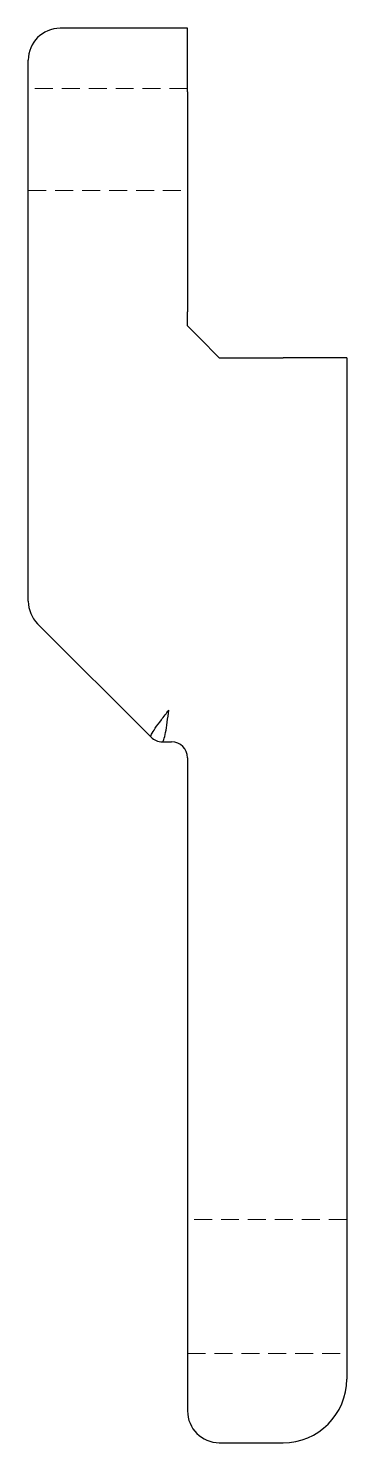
# Model space of a CAD drawing. Header units: millimetres. Extents: x 63 to 234, y 7 to 169.
# Drawn here: x 211.7 to 234.3, y 7 to 107 of the extents above.
import ezdxf

# ---------------------------------------------------------------- set-up
doc = ezdxf.new("R2010")
doc.units = ezdxf.units.MM
doc.linetypes.add('HIDDEN', pattern=[1.905, 1.27, -0.635])

msp = doc.modelspace()

# ---------------------------------------------------------------- linework, layer by layer
at = {"color": 7, "linetype": 'Continuous', "lineweight": 25}
for p, q in [((223, 107), (213.99, 107)), ((223, 102.5), (223, 107)), ((211.74, 102.5), (211.74, 104.75)), ((211.74, 90.64), (211.74, 102.5)), ((223, 102.5), (223, 90.64)), ((211.74, 85.11), (211.74, 90.64)), ((223, 90.64), (223, 86.95)), ((223, 85.96), (223, 86.95)), ((211.74, 66.49), (211.74, 85.11)), ((223, 85.96), (223.85, 85.11)), ((223.85, 85.11), (225.25, 83.71)), ((225.25, 83.71), (229.76, 83.71)), ((234.26, 83.71), (229.76, 83.71)), ((234.26, 83.71), (234.26, 20.19)), ((212.4, 64.9), (220.42, 56.88)), ((221.21, 56.55), (221.87, 56.55)), ((223, 55.42), (223, 11.5)), ((234.26, 15.88), (234.26, 11.5)), ((223, 11.5), (223, 9.25)), ((225.25, 7), (229.76, 7))]:
    msp.add_line(p, q, dxfattribs=at)
at = {"color": 7, "linetype": 'HIDDEN', "lineweight": 18}
for p, q in [((223, 102.74), (211.74, 102.74)), ((211.74, 95.54), (223, 95.54)), ((234.26, 22.77), (223, 22.77)), ((223, 13.31), (234.26, 13.31))]:
    msp.add_line(p, q, dxfattribs=at)
at = {"color": 7, "linetype": 'Continuous', "lineweight": 25}
for centre, radius, start, end in [((213.99, 104.75), 2.25, 90, 180), ((213.99, 66.49), 2.25, 180, 225), ((221.87, 55.42), 1.13, 0, 90), ((229.76, 11.5), 4.5, 270, 0), ((225.25, 9.25), 2.25, 180, 270)]:
    msp.add_arc(centre, radius, start, end, dxfattribs=at)
for points, knots in [([(220.42, 56.88), (220.39, 56.91), (220.4, 56.98), (220.51, 57.19), (220.6, 57.34), (220.84, 57.69), (220.99, 57.89), (221.32, 58.33), (221.5, 58.57), (221.68, 58.8)], [0, 0, 0, 0, 0.25, 0.25, 0.5, 0.5, 0.75, 0.75, 1, 1, 1, 1]), ([(221.21, 56.55), (221.25, 56.55), (221.29, 56.61), (221.37, 56.83), (221.41, 57), (221.49, 57.42), (221.52, 57.67), (221.6, 58.21), (221.64, 58.51), (221.68, 58.8)], [0, 0, 0, 0, 0.25, 0.25, 0.5, 0.5, 0.75, 0.75, 1, 1, 1, 1]), ([(220.42, 56.88), (220.52, 56.78), (220.65, 56.69), (220.92, 56.58), (221.07, 56.55), (221.21, 56.55)], [0, 0, 0, 0, 0.5, 0.5, 1, 1, 1, 1])]:
    msp.add_open_spline(points, degree=3, knots=knots, dxfattribs=at)
for points in [[(234.26, 20.19), (234.26, 19.52), (234.26, 18.78), (234.26, 18.04)], [(234.26, 18.04), (234.26, 17.29), (234.26, 16.55), (234.26, 15.88)]]:
    msp.add_open_spline(points, degree=3, dxfattribs=at)

doc.saveas('drawing.dxf')
